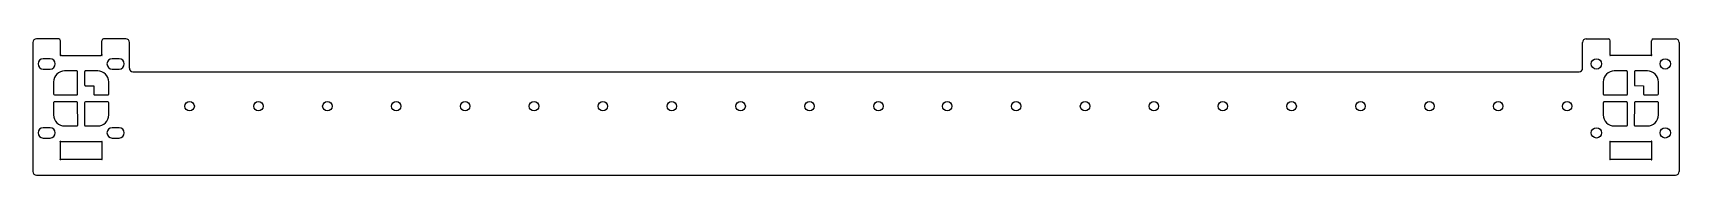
# Model space of a CAD drawing. Header units: millimetres. Extents: x -239 to 239, y -15 to 25.
import ezdxf

# ---------------------------------------------------------------- set-up
doc = ezdxf.new("R2010")
doc.units = ezdxf.units.MM
doc.layers.get('0').update_dxf_attribs({"linetype": 'CONTINUOUS'})

msp = doc.modelspace()

# ---------------------------------------------------------------- linework, layer by layer
for p, q in [((-231.5, 24.52), (-238, 24.52)), ((-231, 20.02), (-231, 24.02)), ((-219, 20.02), (-219, 24.02)), ((-212, 24.52), (-218.5, 24.52)), ((212, 24.52), (218.5, 24.52)), ((219, 20.02), (219, 24.02)), ((231, 20.02), (231, 24.02)), ((231.5, 24.52), (238, 24.52)), ((-239, 23.52), (-239, -14)), ((-230.74, 19.76), (-219.26, 19.76)), ((-211, 16), (-211, 23.52)), ((211, 16), (211, 23.52)), ((230.74, 19.76), (219.26, 19.76)), ((239, 23.52), (239, -14)), ((-210, 15), (210, 15)), ((-223.99, 6), (-223.99, -0.49)), ((-217.25, 6.25), (-223.74, 6.25)), ((-217, 2.46), (-217, 6)), ((-223.74, -0.74), (-220.2, -0.74)), ((219, -10.23), (219, -5.5)), ((219.26, -5.24), (230.74, -5.24)), ((231, -5.5), (231, -10.23)), ((230.74, -10.49), (219.26, -10.49)), ((-238, -15), (238, -15))]:
    msp.add_line(p, q)
for points in [[(-236, 18.76, 1), (-236, 15.76), (-234, 15.76, 1), (-234, 18.76)], [(-226.26, 8.28, 0.415893), (-226.01, 8.53), (-226.03, 15.01, 0.413374), (-226.28, 15.26), (-229.8, 15.26, 0.414214), (-233, 12.06), (-233, 8.54, 0.413374), (-232.75, 8.29)], [(-217.25, 8.25, 0.415053), (-217, 8.5), (-217, 12.06, 0.414214), (-220.2, 15.26), (-223.74, 15.26, 0.414214), (-223.99, 15.01), (-223.99, 11.18, 0.414214), (-223.74, 10.93), (-221.32, 10.93), (-221.33, 8.51, 0.414214), (-221.08, 8.26)], [(-214, 15.76, 1), (-214, 18.76), (-216, 18.76, 1), (-216, 15.76)], [(217, 8.5, 0.415053), (217.25, 8.25), (223.74, 8.27, 0.413374), (223.99, 8.52), (223.99, 15.01, 0.414214), (223.74, 15.26), (220.2, 15.26, 0.414214), (217, 12.06)], [(228.69, 8.53, 0.415053), (228.94, 8.28), (232.75, 8.29, 0.413374), (233, 8.54), (233, 12.06, 0.414214), (229.8, 15.26), (226.28, 15.26, 0.413374), (226.03, 15.01), (226.02, 11.21, 0.414214), (226.27, 10.96), (228.69, 10.95)], [(-226.24, -0.74, 0.415053), (-225.99, -0.49), (-226.01, 6, 0.413374), (-226.26, 6.25), (-232.75, 6.25, 0.414214), (-233, 6), (-233, 2.46, 0.414214), (-229.8, -0.74)], [(223.74, 6.25), (217.25, 6.25, 0.414214), (217, 6), (217, 2.46, 0.414214), (220.2, -0.74), (223.74, -0.74, 0.414214), (223.99, -0.49), (223.99, 6, 0.414214)], [(233, 6, 0.414214), (232.75, 6.25), (226.26, 6.25, 0.413374), (226.01, 6), (225.99, -0.49, 0.415053), (226.24, -0.74), (229.8, -0.74, 0.414214), (233, 2.46)], [(-234, -4.24, 1), (-234, -1.24), (-236, -1.24, 1), (-236, -4.24)], [(-214, -4.24, 1), (-214, -1.24), (-216, -1.24, 1), (-216, -4.24)], [(-230.74, -5.24), (-219.26, -5.24, 0.119535), (-219.03, -5.18, -0.730096), (-218.94, -5.27, 0.119535), (-219, -5.5), (-219, -10.23, 0.119535), (-218.94, -10.46, -0.730096), (-219.03, -10.54, 0.119535), (-219.26, -10.49), (-230.74, -10.49, 0.119535), (-230.97, -10.54, -0.730096), (-231.06, -10.46, 0.119535), (-231, -10.23), (-231, -5.5, 0.119535), (-231.06, -5.27, -0.730096), (-230.97, -5.18, 0.119535)]]:
    msp.add_lwpolyline(points, format="xyb", close=True)
for centre, radius in [((215, 17.26), 1.5), ((235, 17.26), 1.5), ((-193.5, 5), 1.37), ((-173.5, 5), 1.37), ((-153.5, 5), 1.37), ((-133.5, 5), 1.37), ((-113.5, 5), 1.37), ((-93.5, 5), 1.37), ((-73.5, 5), 1.37), ((-53.5, 5), 1.37), ((-33.5, 5), 1.37), ((-13.5, 5), 1.37), ((6.5, 5), 1.37), ((26.5, 5), 1.37), ((46.5, 5), 1.37), ((66.5, 5), 1.37), ((86.5, 5), 1.37), ((106.5, 5), 1.37), ((126.5, 5), 1.37), ((146.5, 5), 1.37), ((166.5, 5), 1.37), ((186.5, 5), 1.37), ((206.5, 5), 1.37), ((215, -2.74), 1.5), ((235, -2.74), 1.5)]:
    msp.add_circle(centre, radius)
for centre, radius, start, end in [((-238, 23.52), 1, 90, 180), ((-231.5, 24.02), 0.5, 0, 90), ((-218.5, 24.02), 0.5, 90, 180), ((-212, 23.52), 1, 0, 90), ((212, 23.52), 1, 90, 180), ((218.5, 24.02), 0.5, 0, 90), ((231.5, 24.02), 0.5, 90, 180), ((238, 23.52), 1, 0, 90), ((-231.5, 20.02), 0.5, 332.734, 360), ((-231, 19.76), 0.0625, 152.734, 297.266), ((-230.74, 19.26), 0.5, 90, 117.266), ((-219.26, 19.26), 0.5, 62.734, 90), ((-219, 19.76), 0.0625, -117.266, 27.266), ((-218.5, 20.02), 0.5, 180, 207.266), ((218.5, 20.02), 0.5, -27.266, 0), ((219, 19.76), 0.0625, 152.734, 297.266), ((219.26, 19.26), 0.5, 90, 117.266), ((230.74, 19.26), 0.5, 62.734, 90), ((231, 19.76), 0.0625, -117.266, 27.266), ((231.5, 20.02), 0.5, 180, 207.266), ((-210, 16), 1, 180, 270), ((210, 16), 1, 270, 360), ((-223.74, 6), 0.25, 90, 180), ((-217.25, 6), 0.25, 0, 90), ((-220.2, 2.46), 3.2, -90, 0), ((-223.74, -0.49), 0.25, 180, 270), ((219, -5.24), 0.0625, 62.734, 207.266), ((218.5, -5.5), 0.5, 0, 27.266), ((219.26, -4.74), 0.5, 242.734, 270), ((230.74, -4.74), 0.5, 270, 297.266), ((231, -5.24), 0.0625, -27.266, 117.266), ((231.5, -5.5), 0.5, 152.734, 180), ((-238, -14), 1, 180, 270), ((218.5, -10.23), 0.5, -27.266, 0), ((219, -10.49), 0.0625, 152.734, 297.266), ((219.26, -10.99), 0.5, 90, 117.266), ((230.74, -10.99), 0.5, 62.734, 90), ((231, -10.49), 0.0625, -117.266, 27.266), ((231.5, -10.23), 0.5, 180, 207.266), ((238, -14), 1, 270, 360)]:
    msp.add_arc(centre, radius, start, end)

doc.saveas('drawing.dxf')
